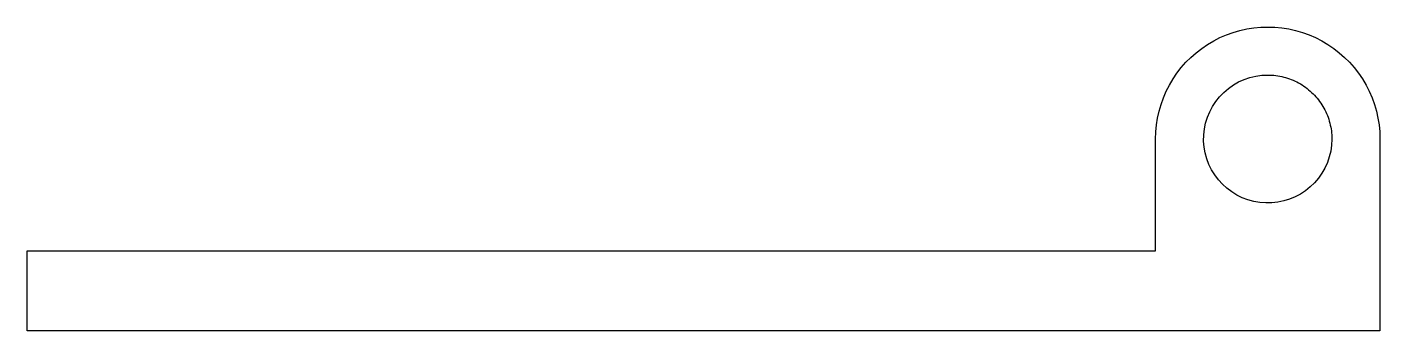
# Model space of a CAD drawing. Header units: metres. Extents: x -54.7 to 29.7, y 0 to 19.
import ezdxf

# ---------------------------------------------------------------- set-up
doc = ezdxf.new("R2010")
doc.units = ezdxf.units.M

msp = doc.modelspace()

# ---------------------------------------------------------------- linework, layer by layer
for points in [[(15.7, 12), (15.714, 12.44), (15.755, 12.877), (15.824, 13.312), (15.92, 13.741), (16.043, 14.163), (16.192, 14.577), (16.366, 14.98), (16.566, 15.372), (16.79, 15.751), (17.037, 16.114), (17.306, 16.462), (17.597, 16.792), (17.908, 17.103), (18.238, 17.394), (18.586, 17.663), (18.949, 17.91), (19.328, 18.134), (19.72, 18.334), (20.123, 18.508), (20.537, 18.657), (20.959, 18.78), (21.388, 18.876), (21.823, 18.945), (22.26, 18.986), (22.7, 19), (23.14, 18.986), (23.577, 18.945), (24.012, 18.876), (24.441, 18.78), (24.863, 18.657), (25.277, 18.508), (25.68, 18.334), (26.072, 18.134), (26.451, 17.91), (26.814, 17.663), (27.162, 17.394), (27.492, 17.103), (27.803, 16.792), (28.094, 16.462), (28.363, 16.114), (28.61, 15.751), (28.834, 15.372), (29.034, 14.98), (29.208, 14.577), (29.357, 14.163), (29.48, 13.741), (29.576, 13.312), (29.645, 12.877), (29.686, 12.44), (29.7, 12)], [(26.7, 12), (26.682, 11.624), (26.629, 11.25), (26.541, 10.884), (26.419, 10.528), (26.264, 10.184), (26.077, 9.857), (25.861, 9.548), (25.616, 9.262), (25.345, 9), (25.051, 8.764), (24.736, 8.557), (24.403, 8.381), (24.055, 8.236), (23.695, 8.126), (23.326, 8.049), (22.951, 8.008), (22.574, 8.002), (22.199, 8.032), (21.827, 8.096), (21.464, 8.196), (21.111, 8.329), (20.773, 8.495), (20.452, 8.692), (20.15, 8.918), (19.872, 9.172), (19.618, 9.45), (19.392, 9.752), (19.195, 10.073), (19.029, 10.411), (18.896, 10.764), (18.796, 11.127), (18.732, 11.499), (18.702, 11.874), (18.708, 12.251), (18.749, 12.626), (18.826, 12.995), (18.936, 13.355), (19.081, 13.703), (19.257, 14.036), (19.464, 14.351), (19.7, 14.645), (19.962, 14.916), (20.248, 15.161), (20.557, 15.377), (20.884, 15.564), (21.228, 15.719), (21.584, 15.841), (21.95, 15.929), (22.324, 15.982), (22.7, 16)], [(22.7, 16), (22.826, 15.998), (22.951, 15.992), (23.076, 15.982), (23.201, 15.968), (23.326, 15.951), (23.45, 15.929), (23.573, 15.904), (23.695, 15.874), (23.816, 15.841), (23.936, 15.804), (24.055, 15.764), (24.172, 15.719), (24.289, 15.671), (24.403, 15.619), (24.516, 15.564), (24.627, 15.505), (24.736, 15.443), (24.843, 15.377), (24.948, 15.308), (25.051, 15.236), (25.152, 15.161), (25.25, 15.082), (25.345, 15), (25.438, 14.916), (25.528, 14.828), (25.616, 14.738), (25.7, 14.645), (25.782, 14.55), (25.861, 14.452), (25.936, 14.351), (26.008, 14.248), (26.077, 14.143), (26.143, 14.036), (26.205, 13.927), (26.264, 13.816), (26.319, 13.703), (26.371, 13.589), (26.419, 13.472), (26.464, 13.355), (26.504, 13.236), (26.541, 13.116), (26.574, 12.995), (26.604, 12.873), (26.629, 12.75), (26.651, 12.626), (26.668, 12.501), (26.682, 12.376), (26.692, 12.251), (26.698, 12.126), (26.7, 12)], [(15.7, 5), (15.7, 5.14), (15.7, 5.28), (15.7, 5.42), (15.7, 5.56), (15.7, 5.7), (15.7, 5.84), (15.7, 5.98), (15.7, 6.12), (15.7, 6.26), (15.7, 6.4), (15.7, 6.54), (15.7, 6.68), (15.7, 6.82), (15.7, 6.96), (15.7, 7.1), (15.7, 7.24), (15.7, 7.38), (15.7, 7.52), (15.7, 7.66), (15.7, 7.8), (15.7, 7.94), (15.7, 8.08), (15.7, 8.22), (15.7, 8.36), (15.7, 8.5), (15.7, 8.64), (15.7, 8.78), (15.7, 8.92), (15.7, 9.06), (15.7, 9.2), (15.7, 9.34), (15.7, 9.48), (15.7, 9.62), (15.7, 9.76), (15.7, 9.9), (15.7, 10.04), (15.7, 10.18), (15.7, 10.32), (15.7, 10.46), (15.7, 10.6), (15.7, 10.74), (15.7, 10.88), (15.7, 11.02), (15.7, 11.16), (15.7, 11.3), (15.7, 11.44), (15.7, 11.58), (15.7, 11.72), (15.7, 11.86), (15.7, 12)], [(15.7, 5), (15.7, 5.14), (15.7, 5.28), (15.7, 5.42), (15.7, 5.56), (15.7, 5.7), (15.7, 5.84), (15.7, 5.98), (15.7, 6.12), (15.7, 6.26), (15.7, 6.4), (15.7, 6.54), (15.7, 6.68), (15.7, 6.82), (15.7, 6.96), (15.7, 7.1), (15.7, 7.24), (15.7, 7.38), (15.7, 7.52), (15.7, 7.66), (15.7, 7.8), (15.7, 7.94), (15.7, 8.08), (15.7, 8.22), (15.7, 8.36), (15.7, 8.5), (15.7, 8.64), (15.7, 8.78), (15.7, 8.92), (15.7, 9.06), (15.7, 9.2), (15.7, 9.34), (15.7, 9.48), (15.7, 9.62), (15.7, 9.76), (15.7, 9.9), (15.7, 10.04), (15.7, 10.18), (15.7, 10.32), (15.7, 10.46), (15.7, 10.6), (15.7, 10.74), (15.7, 10.88), (15.7, 11.02), (15.7, 11.16), (15.7, 11.3), (15.7, 11.44), (15.7, 11.58), (15.7, 11.72), (15.7, 11.86), (15.7, 12)], [(29.7, 12), (29.7, 11.76), (29.7, 11.52), (29.7, 11.28), (29.7, 11.04), (29.7, 10.8), (29.7, 10.56), (29.7, 10.32), (29.7, 10.08), (29.7, 9.84), (29.7, 9.6), (29.7, 9.36), (29.7, 9.12), (29.7, 8.88), (29.7, 8.64), (29.7, 8.4), (29.7, 8.16), (29.7, 7.92), (29.7, 7.68), (29.7, 7.44), (29.7, 7.2), (29.7, 6.96), (29.7, 6.72), (29.7, 6.48), (29.7, 6.24), (29.7, 6), (29.7, 5.76), (29.7, 5.52), (29.7, 5.28), (29.7, 5.04), (29.7, 4.8), (29.7, 4.56), (29.7, 4.32), (29.7, 4.08), (29.7, 3.84), (29.7, 3.6), (29.7, 3.36), (29.7, 3.12), (29.7, 2.88), (29.7, 2.64), (29.7, 2.4), (29.7, 2.16), (29.7, 1.92), (29.7, 1.68), (29.7, 1.44), (29.7, 1.2), (29.7, 0.96), (29.7, 0.72), (29.7, 0.48), (29.7, 0.24), (29.7, 0)], [(-54.7, 0), (-54.7, 0.1), (-54.7, 0.2), (-54.7, 0.3), (-54.7, 0.4), (-54.7, 0.5), (-54.7, 0.6), (-54.7, 0.7), (-54.7, 0.8), (-54.7, 0.9), (-54.7, 1), (-54.7, 1.1), (-54.7, 1.2), (-54.7, 1.3), (-54.7, 1.4), (-54.7, 1.5), (-54.7, 1.6), (-54.7, 1.7), (-54.7, 1.8), (-54.7, 1.9), (-54.7, 2), (-54.7, 2.1), (-54.7, 2.2), (-54.7, 2.3), (-54.7, 2.4), (-54.7, 2.5), (-54.7, 2.6), (-54.7, 2.7), (-54.7, 2.8), (-54.7, 2.9), (-54.7, 3), (-54.7, 3.1), (-54.7, 3.2), (-54.7, 3.3), (-54.7, 3.4), (-54.7, 3.5), (-54.7, 3.6), (-54.7, 3.7), (-54.7, 3.8), (-54.7, 3.9), (-54.7, 4), (-54.7, 4.1), (-54.7, 4.2), (-54.7, 4.3), (-54.7, 4.4), (-54.7, 4.5), (-54.7, 4.6), (-54.7, 4.7), (-54.7, 4.8), (-54.7, 4.9), (-54.7, 5)], [(-54.7, 5), (-53.292, 5), (-51.884, 5), (-50.476, 5), (-49.068, 5), (-47.66, 5), (-46.252, 5), (-44.844, 5), (-43.436, 5), (-42.028, 5), (-40.62, 5), (-39.212, 5), (-37.804, 5), (-36.396, 5), (-34.988, 5), (-33.58, 5), (-32.172, 5), (-30.764, 5), (-29.356, 5), (-27.948, 5), (-26.54, 5), (-25.132, 5), (-23.724, 5), (-22.316, 5), (-20.908, 5), (-19.5, 5), (-18.092, 5), (-16.684, 5), (-15.276, 5), (-13.868, 5), (-12.46, 5), (-11.052, 5), (-9.644, 5), (-8.236, 5), (-6.828, 5), (-5.42, 5), (-4.012, 5), (-2.604, 5), (-1.196, 5), (0.212, 5), (1.62, 5), (3.028, 5), (4.436, 5), (5.844, 5), (7.252, 5), (8.66, 5), (10.068, 5), (11.476, 5), (12.884, 5), (14.292, 5), (15.7, 5)], [(-20, 5), (-19.286, 5), (-18.572, 5), (-17.858, 5), (-17.144, 5), (-16.43, 5), (-15.716, 5), (-15.002, 5), (-14.288, 5), (-13.574, 5), (-12.86, 5), (-12.146, 5), (-11.432, 5), (-10.718, 5), (-10.004, 5), (-9.29, 5), (-8.576, 5), (-7.862, 5), (-7.148, 5), (-6.434, 5), (-5.72, 5), (-5.006, 5), (-4.292, 5), (-3.578, 5), (-2.864, 5), (-2.15, 5), (-1.436, 5), (-0.722, 5), (-0.008, 5), (0.706, 5), (1.42, 5), (2.134, 5), (2.848, 5), (3.562, 5), (4.276, 5), (4.99, 5), (5.704, 5), (6.418, 5), (7.132, 5), (7.846, 5), (8.56, 5), (9.274, 5), (9.988, 5), (10.702, 5), (11.416, 5), (12.13, 5), (12.844, 5), (13.558, 5), (14.272, 5), (14.986, 5), (15.7, 5)], [(29.7, 0), (28.012, 0), (26.324, 0), (24.636, 0), (22.948, 0), (21.26, 0), (19.572, 0), (17.884, 0), (16.196, 0), (14.508, 0), (12.82, 0), (11.132, 0), (9.444, 0), (7.756, 0), (6.068, 0), (4.38, 0), (2.692, 0), (1.004, 0), (-0.684, 0), (-2.372, 0), (-4.06, 0), (-5.748, 0), (-7.436, 0), (-9.124, 0), (-10.812, 0), (-12.5, 0), (-14.188, 0), (-15.876, 0), (-17.564, 0), (-19.252, 0), (-20.94, 0), (-22.628, 0), (-24.316, 0), (-26.004, 0), (-27.692, 0), (-29.38, 0), (-31.068, 0), (-32.756, 0), (-34.444, 0), (-36.132, 0), (-37.82, 0), (-39.508, 0), (-41.196, 0), (-42.884, 0), (-44.572, 0), (-46.26, 0), (-47.948, 0), (-49.636, 0), (-51.324, 0), (-53.012, 0), (-54.7, 0)]]:
    msp.add_lwpolyline(points)

doc.saveas('drawing.dxf')
